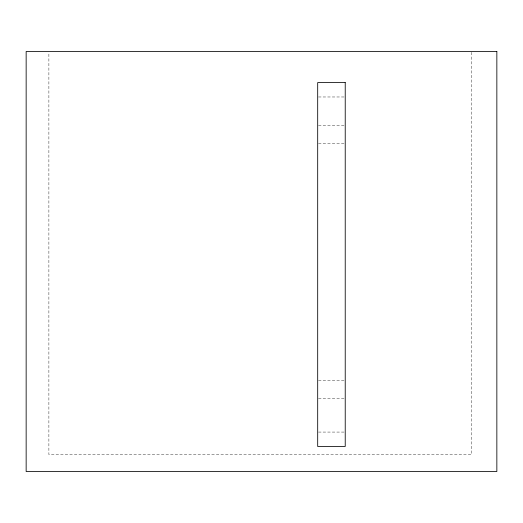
<?xml version="1.0" encoding="UTF-8"?>
<svg xmlns="http://www.w3.org/2000/svg" width="523" height="523" viewBox="0 0 523 523"><rect width="100%" height="100%" fill="white"/><g stroke="black" fill="none" stroke-linecap="round" stroke-linejoin="round"><path stroke-width="0.39" stroke-dasharray="2.62 1.96" d="M318.494 96.977L344.415 96.977M318.494 125.723L344.415 125.723M318.494 143.76L344.415 143.76M318.494 380.646L344.415 380.646M318.494 398.683L344.415 398.683M318.494 432.07L344.415 432.07M471.569 52.3L471.569 454.592L48.887 454.592L48.887 52.3"/><path stroke-width="0.78" d="M496.85 51.489L26.15 51.489L26.15 471.511L496.85 471.511L496.85 51.489M345.226 82.588L317.69 82.588L317.69 446.459L345.226 446.459L345.226 82.588"/></g></svg>
